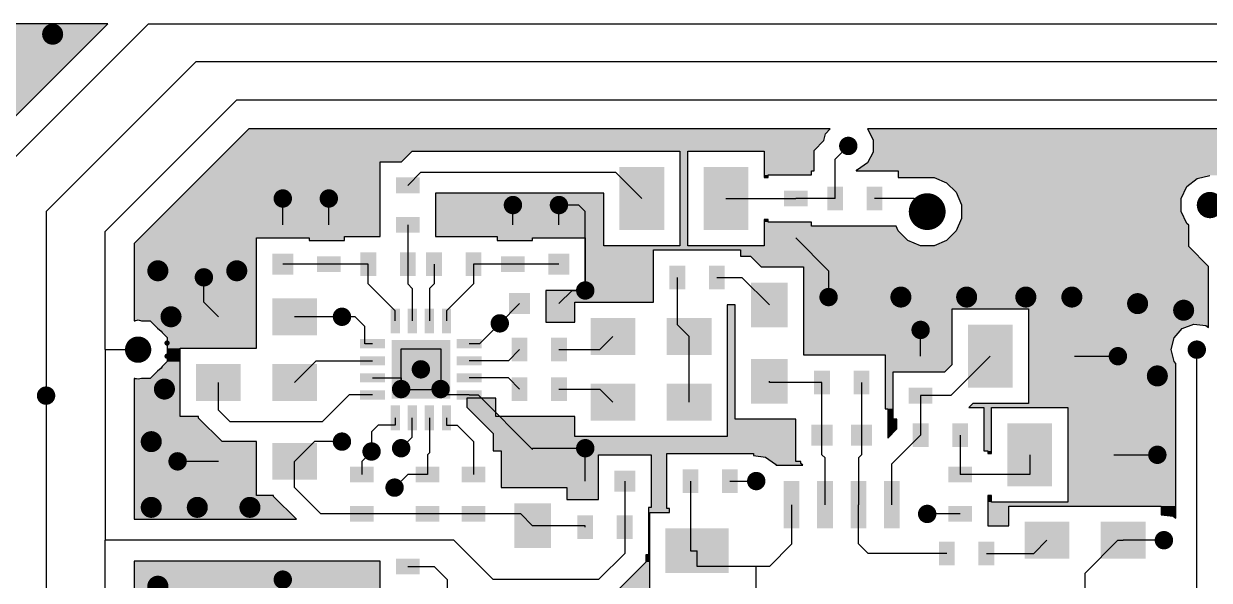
# Model space of a CAD drawing. Extents: x 295 to 953, y 10 to 290.
# Drawn here: x 557.3 to 631.7, y 208.3 to 243.2 of the extents above; entities that cross this region are included whole.
import ezdxf

# ---------------------------------------------------------------- set-up
doc = ezdxf.new("R2010")
doc.units = 0
doc.header["$LTSCALE"] = 5
doc.header["$MEASUREMENT"] = 0
doc.layers.get('0').update_dxf_attribs({"linetype": 'CONTINUOUS', "lineweight": 25})
doc.layers.add('16_COMP_GBR', color=1, linetype='CONTINUOUS')

msp = doc.modelspace()

# ---------------------------------------------------------------- linework, layer by layer
for points, const_width in [([(558.773, 242.575, 1), (559.433, 242.575, 1)], 0.66), ([(608.726, 235.563, 1), (609.304, 235.563, 1)], 0.577), ([(573.251, 232.263, 1), (573.829, 232.263, 1)], 0.577), ([(576.139, 232.263, 1), (576.716, 232.263, 1)], 0.577), ([(587.689, 231.85, 1), (588.266, 231.85, 1)], 0.577), ([(590.576, 231.85, 1), (591.154, 231.85, 1)], 0.577), ([(613.388, 231.438, 1), (614.543, 231.438, 1)], 1.155), ([(631.29, 231.85, 1), (632.115, 231.85, 1)], 0.825), ([(565.373, 227.725, 1), (566.033, 227.725, 1)], 0.66), ([(570.323, 227.725, 1), (570.983, 227.725, 1)], 0.66), ([(568.301, 227.313, 1), (568.879, 227.313, 1)], 0.577), ([(592.226, 226.488, 1), (592.804, 226.488, 1)], 0.577), ([(607.489, 226.075, 1), (608.066, 226.075, 1)], 0.577), ([(611.985, 226.075, 1), (612.645, 226.075, 1)], 0.66), ([(616.11, 226.075, 1), (616.77, 226.075, 1)], 0.66), ([(619.823, 226.075, 1), (620.483, 226.075, 1)], 0.66), ([(622.71, 226.075, 1), (623.37, 226.075, 1)], 0.66), ([(626.835, 225.663, 1), (627.495, 225.663, 1)], 0.66), ([(566.198, 224.838, 1), (566.858, 224.838, 1)], 0.66), ([(576.964, 224.838, 1), (577.541, 224.838, 1)], 0.577), ([(629.723, 225.25, 1), (630.383, 225.25, 1)], 0.66), ([(586.864, 224.425, 1), (587.441, 224.425, 1)], 0.577), ([(613.264, 224.013, 1), (613.841, 224.013, 1)], 0.577), ([(564.053, 222.775, 1), (564.878, 222.775, 1)], 0.825), ([(566.198, 223.189, 1), (566.363, 223.189, 1)], 0.165), ([(630.589, 222.775, 1), (631.166, 222.775, 1)], 0.577), ([(566.198, 222.361, 1), (566.363, 222.361, 1)], 0.165), ([(625.639, 222.363, 1), (626.216, 222.363, 1)], 0.577), ([(581.914, 221.538, 1), (582.491, 221.538, 1)], 0.577), ([(628.073, 221.125, 1), (628.733, 221.125, 1)], 0.66), ([(565.785, 220.3, 1), (566.445, 220.3, 1)], 0.66), ([(558.401, 219.888, 1), (558.979, 219.888, 1)], 0.577), ([(580.676, 220.3, 1), (581.254, 220.3, 1)], 0.577), ([(583.151, 220.3, 1), (583.729, 220.3, 1)], 0.577), ([(564.96, 217, 1), (565.62, 217, 1)], 0.66), ([(576.964, 217, 1), (577.541, 217, 1)], 0.577), ([(578.82, 216.381, 1), (579.398, 216.381, 1)], 0.577), ([(580.676, 216.588, 1), (581.254, 216.588, 1)], 0.577), ([(592.226, 216.588, 1), (592.804, 216.588, 1)], 0.577), ([(628.114, 216.175, 1), (628.691, 216.175, 1)], 0.577), ([(566.651, 215.763, 1), (567.229, 215.763, 1)], 0.577), ([(602.951, 214.525, 1), (603.529, 214.525, 1)], 0.577), ([(580.264, 214.113, 1), (580.841, 214.113, 1)], 0.577), ([(564.96, 212.875, 1), (565.62, 212.875, 1)], 0.66), ([(567.848, 212.875, 1), (568.508, 212.875, 1)], 0.66), ([(571.148, 212.875, 1), (571.808, 212.875, 1)], 0.66), ([(613.676, 212.463, 1), (614.254, 212.463, 1)], 0.577), ([(628.526, 210.813, 1), (629.104, 210.813, 1)], 0.577), ([(565.373, 207.925, 1), (566.033, 207.925, 1)], 0.66), ([(573.251, 208.338, 1), (573.829, 208.338, 1)], 0.577)]:
    msp.add_lwpolyline(points, format="xyb", close=True, dxfattribs=dict(const_width=const_width))
for points in [[(582.12, 233.583), (582.12, 232.593), (580.635, 233.583), (580.635, 232.593)], [(597.465, 234.243), (597.465, 230.283), (594.66, 234.243), (594.66, 230.283)], [(602.745, 234.243), (602.745, 230.283), (599.94, 234.243), (599.94, 230.283)], [(608.685, 233.005), (608.685, 231.52), (607.695, 233.005), (607.695, 231.52)], [(611.16, 233.005), (611.16, 231.52), (610.17, 233.005), (610.17, 231.52)], [(606.458, 232.758), (606.458, 231.768), (604.973, 232.758), (604.973, 231.768)], [(574.2, 231.273), (574.2, 229.953), (572.88, 231.273), (572.88, 229.953)], [(577.17, 231.108), (577.17, 230.118), (575.685, 231.108), (575.685, 230.118)], [(582.12, 231.108), (582.12, 230.118), (580.635, 231.108), (580.635, 230.118)], [(588.72, 231.108), (588.72, 230.118), (587.235, 231.108), (587.235, 230.118)], [(591.525, 231.273), (591.525, 229.953), (590.205, 231.273), (590.205, 229.953)], [(606.458, 230.283), (606.458, 229.293), (604.973, 230.283), (604.973, 229.293)], [(574.2, 228.798), (574.2, 227.478), (572.88, 228.798), (572.88, 227.478)], [(577.17, 228.633), (577.17, 227.643), (575.685, 228.633), (575.685, 227.643)], [(579.398, 228.88), (579.398, 227.395), (578.408, 228.88), (578.408, 227.395)], [(581.873, 228.88), (581.873, 227.395), (580.883, 228.88), (580.883, 227.395)], [(583.523, 228.88), (583.523, 227.395), (582.533, 228.88), (582.533, 227.395)], [(585.998, 228.88), (585.998, 227.395), (585.008, 228.88), (585.008, 227.395)], [(588.72, 228.633), (588.72, 227.643), (587.235, 228.633), (587.235, 227.643)], [(591.525, 228.798), (591.525, 227.478), (590.205, 228.798), (590.205, 227.478)], [(598.785, 228.055), (598.785, 226.57), (597.795, 228.055), (597.795, 226.57)], [(601.26, 228.055), (601.26, 226.57), (600.27, 228.055), (600.27, 226.57)], [(605.22, 226.983), (605.22, 224.178), (602.91, 226.983), (602.91, 224.178)], [(589.05, 226.323), (589.05, 225.003), (587.73, 226.323), (587.73, 225.003)], [(591.525, 226.323), (591.525, 225.003), (590.205, 226.323), (590.205, 225.003)], [(570.9, 225.993), (570.9, 223.683), (568.095, 225.993), (568.095, 223.683)], [(575.685, 225.993), (575.685, 223.683), (572.88, 225.993), (572.88, 223.683)], [(580.883, 225.357), (580.883, 223.79), (580.305, 225.357), (580.305, 223.79)], [(581.955, 225.357), (581.955, 223.79), (581.378, 225.357), (581.378, 223.79)], [(583.028, 225.357), (583.028, 223.79), (582.45, 225.357), (582.45, 223.79)], [(584.1, 225.357), (584.1, 223.79), (583.523, 225.357), (583.523, 223.79)], [(595.65, 224.755), (595.65, 222.445), (592.845, 224.755), (592.845, 222.445)], [(600.435, 224.755), (600.435, 222.445), (597.63, 224.755), (597.63, 222.445)], [(619.328, 224.343), (619.328, 220.383), (616.523, 224.343), (616.523, 220.383)], [(624.608, 224.343), (624.608, 220.383), (621.803, 224.343), (621.803, 220.383)], [(579.95, 223.435), (579.95, 222.858), (578.383, 223.435), (578.383, 222.858)], [(584.042, 223.377), (584.042, 219.698), (580.363, 223.377), (580.363, 219.698)], [(586.022, 223.435), (586.022, 222.858), (584.455, 223.435), (584.455, 222.858)], [(588.885, 223.518), (588.885, 222.033), (587.895, 223.518), (587.895, 222.033)], [(591.36, 223.518), (591.36, 222.033), (590.37, 223.518), (590.37, 222.033)], [(614.295, 222.858), (614.295, 221.868), (612.81, 222.858), (612.81, 221.868)], [(570.9, 221.868), (570.9, 219.558), (568.095, 221.868), (568.095, 219.558)], [(575.685, 221.868), (575.685, 219.558), (572.88, 221.868), (572.88, 219.558)], [(579.95, 222.363), (579.95, 221.785), (578.383, 222.363), (578.383, 221.785)], [(586.022, 222.363), (586.022, 221.785), (584.455, 222.363), (584.455, 221.785)], [(605.22, 222.198), (605.22, 219.393), (602.91, 222.198), (602.91, 219.393)], [(579.95, 221.29), (579.95, 220.713), (578.383, 221.29), (578.383, 220.713)], [(586.022, 221.29), (586.022, 220.713), (584.455, 221.29), (584.455, 220.713)], [(588.885, 221.043), (588.885, 219.558), (587.895, 221.043), (587.895, 219.558)], [(591.36, 221.043), (591.36, 219.558), (590.37, 221.043), (590.37, 219.558)], [(607.86, 221.455), (607.86, 219.97), (606.87, 221.455), (606.87, 219.97)], [(610.335, 221.455), (610.335, 219.97), (609.345, 221.455), (609.345, 219.97)], [(579.95, 220.218), (579.95, 219.64), (578.383, 220.218), (578.383, 219.64)], [(586.022, 220.218), (586.022, 219.64), (584.455, 220.218), (584.455, 219.64)], [(595.65, 220.63), (595.65, 218.32), (592.845, 220.63), (592.845, 218.32)], [(600.435, 220.63), (600.435, 218.32), (597.63, 220.63), (597.63, 218.32)], [(614.295, 220.383), (614.295, 219.393), (612.81, 220.383), (612.81, 219.393)], [(580.883, 219.285), (580.883, 217.718), (580.305, 219.285), (580.305, 217.718)], [(581.955, 219.285), (581.955, 217.718), (581.378, 219.285), (581.378, 217.718)], [(583.028, 219.285), (583.028, 217.718), (582.45, 219.285), (582.45, 217.718)], [(584.1, 219.285), (584.1, 217.718), (583.523, 219.285), (583.523, 217.718)], [(608.025, 218.073), (608.025, 216.753), (606.705, 218.073), (606.705, 216.753)], [(610.5, 218.073), (610.5, 216.753), (609.18, 218.073), (609.18, 216.753)], [(614.048, 218.155), (614.048, 216.67), (613.058, 218.155), (613.058, 216.67)], [(616.523, 218.155), (616.523, 216.67), (615.533, 218.155), (615.533, 216.67)], [(621.803, 218.155), (621.803, 214.195), (618.998, 218.155), (618.998, 214.195)], [(627.083, 218.155), (627.083, 214.195), (624.278, 218.155), (624.278, 214.195)], [(590.37, 217.908), (590.37, 215.103), (588.06, 217.908), (588.06, 215.103)], [(570.9, 216.918), (570.9, 214.608), (568.095, 216.918), (568.095, 214.608)], [(575.685, 216.918), (575.685, 214.608), (572.88, 216.918), (572.88, 214.608)], [(579.233, 215.433), (579.233, 214.443), (577.748, 215.433), (577.748, 214.443)], [(583.358, 215.433), (583.358, 214.443), (581.873, 215.433), (581.873, 214.443)], [(586.245, 215.433), (586.245, 214.443), (584.76, 215.433), (584.76, 214.443)], [(593.175, 215.185), (593.175, 213.865), (591.855, 215.185), (591.855, 213.865)], [(595.65, 215.185), (595.65, 213.865), (594.33, 215.185), (594.33, 213.865)], [(599.61, 215.268), (599.61, 213.783), (598.62, 215.268), (598.62, 213.783)], [(602.085, 215.268), (602.085, 213.783), (601.095, 215.268), (601.095, 213.783)], [(616.77, 215.433), (616.77, 214.443), (615.285, 215.433), (615.285, 214.443)], [(605.954, 214.525), (605.954, 211.555), (604.964, 214.525), (604.964, 211.555)], [(608.05, 214.525), (608.05, 211.555), (607.06, 214.525), (607.06, 211.555)], [(610.145, 214.525), (610.145, 211.555), (609.155, 214.525), (609.155, 211.555)], [(612.241, 214.525), (612.241, 211.555), (611.251, 214.525), (611.251, 211.555)], [(579.233, 212.958), (579.233, 211.968), (577.748, 212.958), (577.748, 211.968)], [(583.358, 212.958), (583.358, 211.968), (581.873, 212.958), (581.873, 211.968)], [(586.245, 212.958), (586.245, 211.968), (584.76, 212.958), (584.76, 211.968)], [(590.37, 213.123), (590.37, 210.318), (588.06, 213.123), (588.06, 210.318)], [(616.77, 212.958), (616.77, 211.968), (615.285, 212.958), (615.285, 211.968)], [(593.01, 212.38), (593.01, 210.895), (592.02, 212.38), (592.02, 210.895)], [(595.485, 212.38), (595.485, 210.895), (594.495, 212.38), (594.495, 210.895)], [(622.875, 211.968), (622.875, 209.658), (620.07, 211.968), (620.07, 209.658)], [(627.66, 211.968), (627.66, 209.658), (624.855, 211.968), (624.855, 209.658)], [(601.508, 211.555), (601.508, 208.75), (597.548, 211.555), (597.548, 208.75)], [(615.698, 210.73), (615.698, 209.245), (614.708, 210.73), (614.708, 209.245)], [(618.173, 210.73), (618.173, 209.245), (617.183, 210.73), (617.183, 209.245)], [(582.12, 209.658), (582.12, 208.668), (580.635, 209.658), (580.635, 208.668)]]:
    msp.add_solid(points)
at = {"layer": '16_COMP_GBR', "color": 7}
for p, q in [((562.558, 243.235), (518.843, 243.235)), ((553.163, 233.84), (562.558, 243.235)), ((565.125, 243.235), (554.978, 233.088)), ((565.125, 243.235), (814.605, 243.235)), ((558.69, 231.438), (568.095, 240.843)), ((642.923, 240.843), (568.095, 240.843)), ((570.653, 238.45), (562.403, 230.2)), ((570.653, 238.45), (641.19, 238.45)), ((571.405, 236.635), (564.218, 229.448)), ((607.87, 236.635), (571.405, 236.635)), ((607.586, 236.313), (607.87, 236.635)), ((610.221, 236.635), (610.224, 236.633)), ((640.438, 236.635), (610.221, 236.635)), ((610.224, 236.633), (610.583, 235.949)), ((606.87, 235.284), (607.482, 235.897)), ((607.482, 235.897), (607.586, 236.313)), ((610.583, 235.949), (610.583, 235.176)), ((580.996, 234.573), (581.656, 235.232)), ((581.656, 235.232), (594.959, 235.232)), ((594.959, 235.232), (594.96, 235.232)), ((594.96, 235.232), (598.455, 235.232)), ((598.455, 235.232), (598.455, 229.293)), ((598.95, 235.232), (603.735, 235.232)), ((598.95, 229.293), (598.95, 235.232)), ((603.735, 235.232), (603.735, 233.583)), ((606.87, 233.995), (606.87, 235.284)), ((609.015, 235.563), (608.19, 234.738)), ((610.583, 235.176), (610.224, 234.492)), ((579.645, 234.573), (580.996, 234.573)), ((579.645, 229.87), (579.645, 234.573)), ((608.19, 232.263), (608.19, 234.738)), ((610.224, 234.492), (609.588, 234.053)), ((581.378, 233.088), (582.203, 233.913)), ((582.203, 233.913), (594.413, 233.913)), ((596.063, 232.263), (594.413, 233.913)), ((603.735, 233.583), (603.983, 233.583)), ((603.983, 233.748), (606.705, 233.748)), ((603.983, 233.583), (603.983, 233.748)), ((606.705, 233.995), (606.87, 233.995)), ((606.705, 233.748), (606.705, 233.995)), ((609.588, 234.053), (609.51, 234.043)), ((609.51, 234.043), (609.51, 233.995)), ((609.51, 233.995), (612.15, 233.995)), ((612.15, 233.995), (612.15, 233.583)), ((612.15, 233.583), (614.392, 233.583)), ((614.392, 233.583), (615.181, 233.256)), ((630.894, 233.528), (631.703, 233.711)), ((615.181, 233.256), (615.783, 232.654)), ((629.888, 232.264), (630.247, 233.012)), ((630.247, 233.012), (630.894, 233.528)), ((573.54, 230.613), (573.54, 232.263)), ((576.428, 230.613), (576.428, 232.263)), ((583.11, 232.593), (583.11, 229.87)), ((593.67, 232.593), (583.11, 232.593)), ((593.67, 229.293), (593.67, 232.593)), ((601.343, 232.263), (605.715, 232.263)), ((608.19, 232.263), (605.715, 232.263)), ((613.14, 232.263), (610.665, 232.263)), ((613.965, 231.438), (613.14, 232.263)), ((615.783, 232.654), (616.11, 231.865)), ((629.888, 231.436), (629.888, 232.264)), ((558.69, 231.438), (558.69, 219.888)), ((587.978, 230.613), (587.978, 231.85)), ((592.103, 231.85), (590.865, 231.85)), ((590.865, 230.613), (590.865, 231.85)), ((592.103, 231.85), (592.515, 231.438)), ((592.515, 226.488), (592.515, 231.438)), ((616.11, 231.865), (616.11, 231.01)), ((630.247, 230.688), (629.888, 231.436)), ((581.378, 230.613), (581.378, 228.138)), ((603.735, 230.943), (603.735, 229.293)), ((603.983, 230.943), (603.735, 230.943)), ((603.983, 230.778), (603.983, 230.943)), ((606.705, 230.778), (603.983, 230.778)), ((606.705, 230.53), (606.705, 230.778)), ((616.11, 231.01), (615.783, 230.223)), ((630.383, 230.581), (630.247, 230.688)), ((630.383, 229.241), (630.383, 230.581)), ((562.403, 222.775), (562.403, 230.2)), ((577.418, 229.87), (579.645, 229.87)), ((577.418, 229.623), (577.418, 229.87)), ((583.11, 229.87), (586.988, 229.87)), ((586.988, 229.87), (586.988, 229.623)), ((612.02, 230.53), (606.705, 230.53)), ((612.147, 230.223), (612.02, 230.53)), ((612.751, 229.619), (612.147, 230.223)), ((615.783, 230.223), (615.181, 229.619)), ((564.218, 229.448), (564.218, 224.59)), ((571.89, 229.788), (575.19, 229.788)), ((571.89, 222.858), (571.89, 229.788)), ((575.19, 229.788), (575.19, 229.623)), ((575.19, 229.623), (577.418, 229.623)), ((586.988, 229.623), (589.215, 229.623)), ((589.215, 229.788), (592.515, 229.788)), ((589.215, 229.623), (589.215, 229.788)), ((592.515, 229.788), (592.515, 226.488)), ((598.455, 229.293), (593.67, 229.293)), ((603.735, 229.293), (598.95, 229.293)), ((605.715, 229.788), (607.778, 227.725)), ((613.538, 229.293), (612.751, 229.619)), ((614.392, 229.293), (613.538, 229.293)), ((615.181, 229.619), (614.392, 229.293)), ((631.62, 228.004), (630.383, 229.241)), ((596.805, 229.045), (602.25, 229.045)), ((596.805, 225.745), (596.805, 229.045)), ((602.25, 229.045), (602.25, 228.633)), ((602.25, 228.633), (602.879, 228.633)), ((602.879, 228.633), (603.54, 227.973)), ((576.428, 228.138), (573.54, 228.138)), ((578.903, 228.138), (576.428, 228.138)), ((578.903, 226.9), (578.903, 228.138)), ((581.378, 228.138), (581.378, 226.9)), ((583.028, 228.138), (583.028, 226.9)), ((585.503, 228.138), (585.503, 226.9)), ((587.978, 228.138), (585.503, 228.138)), ((590.865, 228.138), (587.978, 228.138)), ((603.54, 227.973), (606.21, 227.973)), ((606.21, 227.973), (606.21, 222.445)), ((607.778, 227.725), (607.778, 226.075)), ((631.62, 224.168), (631.62, 228.004)), ((568.59, 225.745), (568.59, 227.313)), ((578.903, 226.9), (580.594, 225.209)), ((581.666, 226.611), (581.378, 226.9)), ((582.739, 226.611), (583.028, 226.9)), ((583.811, 225.209), (585.503, 226.9)), ((598.29, 227.313), (598.29, 224.343)), ((600.765, 227.313), (602.333, 227.313)), ((604.065, 225.58), (602.333, 227.313)), ((581.666, 226.611), (581.666, 224.574)), ((582.739, 226.611), (582.739, 224.574)), ((590.04, 226.488), (590.04, 224.508)), ((592.515, 226.488), (590.04, 226.488)), ((590.865, 225.663), (591.69, 226.488)), ((591.69, 226.488), (592.515, 226.488)), ((569.498, 224.838), (568.59, 225.745)), ((588.39, 225.663), (587.153, 224.425)), ((591.855, 225.745), (596.805, 225.745)), ((591.855, 224.508), (591.855, 225.745)), ((601.425, 225.58), (601.425, 217.33)), ((601.92, 225.58), (601.425, 225.58)), ((601.92, 218.403), (601.92, 225.58)), ((564.26, 224.59), (564.465, 224.636)), ((564.465, 224.636), (564.67, 224.59)), ((577.253, 224.838), (574.283, 224.838)), ((578.078, 224.838), (577.253, 224.838)), ((578.078, 224.838), (578.696, 224.219)), ((580.594, 224.574), (580.594, 225.209)), ((583.811, 225.209), (583.811, 224.574)), ((615.533, 225.333), (620.318, 225.333)), ((615.533, 221.838), (615.533, 225.333)), ((620.318, 225.333), (620.318, 219.393)), ((564.218, 224.59), (564.26, 224.59)), ((564.67, 224.59), (565.217, 224.59)), ((565.217, 224.59), (565.676, 224.131)), ((565.676, 224.131), (565.92, 223.937)), ((565.92, 223.937), (565.967, 223.841)), ((578.696, 223.146), (578.696, 224.219)), ((587.153, 224.425), (585.874, 223.146)), ((590.04, 224.508), (591.855, 224.508)), ((599.033, 223.6), (598.29, 224.343)), ((613.553, 222.363), (613.553, 224.013)), ((629.449, 223.526), (629.96, 224.103)), ((629.96, 224.103), (630.683, 224.379)), ((630.683, 224.379), (631.45, 224.285)), ((631.45, 224.285), (631.62, 224.168)), ((565.967, 223.841), (566.28, 223.527)), ((566.28, 223.527), (566.28, 223.189)), ((566.28, 223.189), (566.28, 222.361)), ((579.167, 223.146), (578.696, 223.146)), ((585.874, 223.146), (585.239, 223.146)), ((594.248, 223.6), (593.423, 222.775)), ((599.033, 219.475), (599.033, 223.6)), ((629.262, 222.775), (629.449, 223.526)), ((562.403, 222.775), (564.465, 222.775)), ((562.403, 222.775), (562.403, 210.813)), ((567.105, 222.858), (571.89, 222.858)), ((567.105, 218.568), (567.105, 222.858)), ((580.94, 222.8), (580.94, 220.275)), ((583.465, 222.8), (580.94, 222.8)), ((583.465, 220.275), (583.465, 222.8)), ((588.39, 222.775), (587.689, 222.074)), ((590.865, 222.775), (593.423, 222.775)), ((606.21, 222.445), (611.325, 222.445)), ((611.325, 222.445), (611.325, 219.063)), ((629.449, 222.024), (629.262, 222.775)), ((630.878, 204.625), (630.878, 222.775)), ((565.967, 221.711), (565.92, 221.613)), ((566.28, 222.023), (565.967, 221.711)), ((566.28, 222.361), (566.28, 222.023)), ((574.283, 220.713), (575.644, 222.074)), ((575.644, 222.074), (579.167, 222.074)), ((587.689, 222.074), (585.239, 222.074)), ((615.069, 221.373), (615.533, 221.838)), ((617.925, 222.363), (615.45, 219.888)), ((623.205, 222.363), (625.928, 222.363)), ((629.558, 221.9), (629.449, 222.024)), ((629.558, 212.205), (629.558, 221.9)), ((564.218, 220.96), (564.218, 212.133)), ((564.26, 220.96), (564.218, 220.96)), ((564.465, 220.914), (564.26, 220.96)), ((564.67, 220.96), (564.465, 220.914)), ((565.217, 220.96), (564.67, 220.96)), ((565.676, 221.419), (565.217, 220.96)), ((565.92, 221.613), (565.676, 221.419)), ((579.167, 221.001), (580.965, 221.001)), ((580.965, 221.001), (580.965, 220.3)), ((587.689, 221.001), (585.239, 221.001)), ((588.39, 220.3), (587.689, 221.001)), ((611.82, 221.373), (615.069, 221.373)), ((611.82, 218.403), (611.82, 221.373)), ((569.498, 218.98), (569.498, 220.713)), ((580.94, 220.275), (583.465, 220.275)), ((583.44, 219.929), (583.44, 220.3)), ((590.865, 220.3), (593.423, 220.3)), ((594.248, 219.475), (593.423, 220.3)), ((604.065, 220.713), (604.065, 220.795)), ((607.365, 220.713), (604.065, 220.713)), ((607.365, 217.413), (607.365, 220.713)), ((609.84, 220.713), (609.84, 217.413)), ((558.69, 219.888), (558.69, 104.8)), ((576.015, 218.238), (577.706, 219.929)), ((579.167, 219.929), (577.706, 219.929)), ((585.239, 219.929), (583.44, 219.929)), ((585.09, 219.723), (585.09, 219.163)), ((586.905, 219.723), (585.09, 219.723)), ((585.239, 219.929), (585.791, 219.929)), ((589.215, 216.505), (585.791, 219.929)), ((586.905, 218.568), (586.905, 219.723)), ((615.45, 219.888), (613.553, 219.888)), ((613.553, 219.888), (613.553, 217.413)), ((569.498, 218.98), (570.24, 218.238)), ((585.09, 219.163), (586.74, 217.513)), ((611.325, 219.063), (611.49, 219.063)), ((611.49, 219.063), (611.49, 217.218)), ((616.823, 219.393), (616.575, 219.145)), ((616.575, 219.145), (617.513, 219.145)), ((620.318, 219.393), (616.823, 219.393)), ((617.513, 219.145), (617.513, 216.423)), ((618.008, 219.145), (622.793, 219.145)), ((618.008, 216.258), (618.008, 219.145)), ((622.793, 219.145), (622.793, 213.205)), ((568.26, 218.568), (567.105, 218.568)), ((568.26, 218.467), (568.26, 218.568)), ((569.727, 217), (568.26, 218.467)), ((576.015, 218.238), (570.24, 218.238)), ((579.109, 217.619), (579.521, 218.031)), ((580.594, 218.031), (579.521, 218.031)), ((580.594, 218.502), (580.594, 218.031)), ((581.666, 217.289), (581.666, 218.502)), ((582.739, 218.502), (582.739, 216.299)), ((583.811, 218.502), (583.811, 218.031)), ((583.811, 218.031), (584.471, 218.031)), ((585.503, 217), (584.471, 218.031)), ((591.855, 218.568), (586.905, 218.568)), ((591.855, 217.33), (591.855, 218.568)), ((605.715, 218.403), (601.92, 218.403)), ((605.715, 215.763), (605.715, 218.403)), ((612.068, 218.403), (611.82, 218.403)), ((612.068, 217.795), (612.068, 218.403)), ((579.109, 217.619), (579.109, 216.381)), ((580.965, 216.588), (581.666, 217.289)), ((586.74, 217.513), (586.74, 216.423)), ((601.425, 217.33), (591.855, 217.33)), ((607.365, 216.175), (607.365, 217.413)), ((609.84, 217.413), (609.84, 216.175)), ((611.49, 217.218), (612.068, 217.795)), ((613.553, 217.413), (611.746, 215.606)), ((616.028, 217.413), (616.028, 214.938)), ((571.89, 217), (569.727, 217)), ((571.89, 213.618), (571.89, 217)), ((574.283, 215.763), (575.52, 217)), ((577.253, 217), (575.52, 217)), ((585.503, 217), (585.503, 214.938)), ((589.215, 216.588), (592.515, 216.588)), ((589.215, 216.505), (589.215, 216.588)), ((592.515, 214.525), (592.515, 216.588)), ((569.498, 215.763), (566.94, 215.763)), ((574.283, 214.113), (574.283, 215.763)), ((579.109, 216.381), (578.49, 215.763)), ((578.49, 215.763), (578.49, 214.938)), ((582.615, 216.175), (582.739, 216.299)), ((582.615, 216.175), (582.615, 214.938)), ((586.74, 216.423), (587.235, 216.423)), ((587.235, 216.423), (587.235, 214.113)), ((593.34, 216.175), (596.64, 216.175)), ((593.34, 213.37), (593.34, 216.175)), ((596.64, 216.175), (596.64, 212.875)), ((597.63, 216.258), (603.075, 216.258)), ((597.63, 212.793), (597.63, 216.258)), ((603.075, 216.258), (603.075, 216.124)), ((603.075, 216.124), (603.813, 216.035)), ((603.813, 216.035), (604.449, 215.596)), ((606.045, 215.763), (605.715, 215.763)), ((606.045, 215.629), (606.045, 215.763)), ((607.365, 216.175), (607.555, 215.985)), ((607.555, 213.04), (607.555, 215.985)), ((609.65, 215.985), (609.84, 216.175)), ((609.65, 215.985), (609.65, 213.04)), ((617.513, 216.423), (617.76, 216.423)), ((617.76, 216.423), (617.76, 216.258)), ((617.76, 216.258), (618.008, 216.258)), ((620.4, 216.175), (620.4, 214.938)), ((625.68, 216.175), (628.403, 216.175)), ((604.449, 215.596), (604.491, 215.515)), ((604.491, 215.515), (606.159, 215.515)), ((606.159, 215.515), (606.045, 215.629)), ((611.746, 213.04), (611.746, 215.606)), ((580.553, 214.113), (581.378, 214.938)), ((582.615, 214.938), (581.378, 214.938)), ((594.99, 214.525), (594.99, 211.638)), ((599.115, 214.525), (599.115, 210.153)), ((601.59, 214.525), (603.24, 214.525)), ((620.4, 214.938), (616.028, 214.938)), ((572.963, 213.618), (571.89, 213.618)), ((572.963, 213.566), (572.963, 213.618)), ((574.395, 212.133), (572.963, 213.566)), ((574.283, 214.113), (575.933, 212.463)), ((587.235, 214.113), (591.36, 214.113)), ((591.36, 214.113), (591.36, 213.37)), ((617.76, 213.618), (617.76, 211.72)), ((618.008, 213.618), (617.76, 213.618)), ((618.008, 213.205), (618.008, 213.618)), ((591.36, 213.37), (593.34, 213.37)), ((596.475, 212.875), (596.475, 209.905)), ((596.64, 212.875), (596.475, 212.875)), ((597.795, 212.793), (597.63, 212.793)), ((597.795, 212.545), (597.795, 212.793)), ((605.459, 213.04), (605.459, 210.557)), ((609.65, 210.59), (609.65, 213.04)), ((622.793, 213.205), (618.008, 213.205)), ((619.08, 212.958), (628.65, 212.958)), ((619.08, 211.72), (619.08, 212.958)), ((628.65, 212.958), (628.65, 212.411)), ((564.218, 212.133), (574.395, 212.133)), ((578.49, 212.463), (575.933, 212.463)), ((582.615, 212.463), (578.49, 212.463)), ((585.503, 212.463), (582.615, 212.463)), ((588.473, 212.463), (585.503, 212.463)), ((589.215, 211.72), (588.473, 212.463)), ((596.558, 212.545), (597.795, 212.545)), ((596.558, 207.76), (596.558, 212.545)), ((616.028, 212.463), (613.965, 212.463)), ((628.65, 212.411), (629.388, 212.322)), ((629.388, 212.322), (629.558, 212.205)), ((592.515, 211.72), (589.215, 211.72)), ((592.515, 211.638), (592.515, 211.72)), ((594.99, 211.638), (594.99, 209.988)), ((617.76, 211.72), (619.08, 211.72)), ((562.403, 188.125), (562.403, 210.813)), ((584.265, 210.813), (562.403, 210.813)), ((584.265, 210.813), (586.74, 208.338)), ((604.065, 209.163), (605.459, 210.557)), ((609.65, 210.59), (610.253, 209.988)), ((621.473, 210.813), (620.648, 209.988)), ((625.928, 210.813), (623.865, 208.75)), ((625.928, 210.813), (626.258, 210.813)), ((628.815, 210.813), (626.258, 210.813)), ((593.34, 208.338), (594.99, 209.988)), ((596.31, 209.905), (596.31, 209.441)), ((596.475, 209.905), (596.31, 209.905)), ((599.115, 210.153), (599.528, 210.153)), ((599.528, 209.163), (599.528, 210.153)), ((615.203, 209.988), (610.253, 209.988)), ((617.678, 209.988), (620.648, 209.988)), ((564.218, 209.493), (564.218, 189.94)), ((579.645, 209.493), (564.218, 209.493)), ((579.645, 205.945), (579.645, 209.493)), ((581.378, 209.163), (583.028, 209.163)), ((583.853, 208.338), (583.028, 209.163)), ((596.31, 209.441), (593.886, 207.018)), ((603.24, 209.163), (599.528, 209.163)), ((604.065, 209.163), (603.24, 209.163)), ((603.24, 202.563), (603.24, 209.163)), ((573.54, 206.688), (573.54, 208.338)), ((583.853, 208.338), (583.853, 206.688)), ((593.34, 208.338), (586.74, 208.338)), ((623.865, 204.625), (623.865, 208.75))]:
    msp.add_line(p, q, dxfattribs=at)
for points in [[(518.843, 233.84), (518.843, 243.235), (553.163, 233.84), (562.558, 243.235)], [(518.843, 243.235), (518.843, 243.235), (562.558, 243.235), (524.073, 243.235)], [(571.083, 236.313), (571.405, 236.635), (607.586, 236.313), (607.87, 236.635)], [(571.405, 236.635), (571.405, 236.635), (607.87, 236.635), (571.405, 236.635)], [(610.224, 236.633), (610.221, 236.635), (640.439, 236.633), (640.438, 236.635)], [(610.221, 236.635), (610.221, 236.635), (640.438, 236.635), (610.221, 236.635)], [(610.583, 235.949), (610.224, 236.633), (641.124, 235.949), (640.439, 236.633)], [(570.054, 235.284), (570.667, 235.897), (606.87, 235.284), (607.482, 235.897)], [(570.667, 235.897), (571.083, 236.313), (607.482, 235.897), (607.586, 236.313)], [(610.583, 235.176), (610.583, 235.949), (641.896, 235.176), (641.124, 235.949)], [(569.342, 234.573), (570.002, 235.232), (580.996, 234.573), (581.656, 235.232)], [(570.002, 235.232), (570.054, 235.284), (606.87, 235.232), (606.87, 235.284)], [(570.002, 235.232), (570.002, 235.232), (581.656, 235.232), (598.455, 235.232)], [(598.455, 235.232), (598.455, 235.232), (598.95, 235.232), (603.735, 235.232)], [(598.455, 229.293), (598.455, 235.232), (598.95, 229.293), (598.95, 235.232)], [(603.735, 233.995), (603.735, 235.232), (606.87, 233.995), (606.87, 235.232)], [(610.401, 234.828), (610.545, 235.104), (640.273, 234.828), (640.995, 235.104)], [(610.545, 235.104), (610.583, 235.176), (641.969, 235.104), (641.896, 235.176)], [(564.64, 229.87), (569.342, 234.572), (579.645, 229.87), (579.645, 234.572)], [(569.342, 234.572), (569.342, 234.573), (579.645, 234.572), (580.996, 234.573)], [(609.875, 234.251), (610.224, 234.492), (639.761, 234.251), (639.975, 234.492)], [(610.224, 234.492), (610.401, 234.828), (639.975, 234.492), (640.273, 234.828)], [(603.735, 233.748), (603.735, 233.995), (606.705, 233.748), (606.705, 233.995)], [(603.735, 233.995), (603.735, 233.995), (606.705, 233.995), (606.87, 233.995)], [(603.735, 233.747), (603.735, 233.748), (603.983, 233.747), (606.705, 233.748)], [(603.735, 233.583), (603.735, 233.747), (603.983, 233.583), (603.983, 233.747)], [(609.51, 234.043), (609.588, 234.053), (639.71, 234.043), (639.712, 234.053)], [(609.51, 233.995), (609.51, 234.043), (639.698, 233.995), (639.71, 234.043)], [(609.588, 234.053), (609.875, 234.251), (639.712, 234.053), (639.761, 234.251)], [(612.15, 233.711), (612.15, 233.995), (639.627, 233.711), (639.698, 233.995)], [(612.15, 233.583), (612.15, 233.711), (631.135, 233.583), (631.703, 233.711)], [(614.392, 233.583), (612.15, 233.583), (631.134, 233.583), (631.135, 233.583)], [(614.524, 233.528), (614.392, 233.583), (630.894, 233.528), (631.134, 233.583)], [(615.181, 233.256), (614.524, 233.528), (630.553, 233.256), (630.894, 233.528)], [(615.425, 233.012), (615.181, 233.256), (630.247, 233.012), (630.553, 233.256)], [(615.783, 232.654), (615.425, 233.012), (630.075, 232.654), (630.247, 233.012)], [(583.11, 232.592), (583.11, 232.593), (593.67, 232.592), (583.11, 232.593)], [(583.11, 229.87), (583.11, 232.592), (593.67, 229.87), (593.67, 232.592)], [(615.945, 232.264), (615.783, 232.654), (629.888, 232.264), (630.075, 232.654)], [(616.11, 231.865), (615.945, 232.264), (629.888, 231.865), (629.888, 232.264)], [(616.11, 231.436), (616.11, 231.865), (629.888, 231.436), (629.888, 231.865)], [(616.11, 231.01), (616.11, 231.436), (630.092, 231.01), (629.888, 231.436)], [(603.735, 230.942), (603.735, 230.943), (603.983, 230.942), (603.735, 230.943)], [(603.735, 230.778), (603.735, 230.942), (603.983, 230.778), (603.983, 230.942)], [(603.735, 230.777), (603.735, 230.778), (606.705, 230.777), (603.983, 230.778)], [(603.735, 230.53), (603.735, 230.777), (606.705, 230.53), (606.705, 230.777)], [(615.783, 230.223), (615.932, 230.581), (630.383, 230.223), (630.383, 230.581)], [(615.932, 230.581), (615.976, 230.688), (630.383, 230.581), (630.247, 230.688)], [(615.976, 230.688), (616.11, 231.01), (630.247, 230.688), (630.092, 231.01)], [(564.557, 229.788), (564.64, 229.87), (577.418, 229.788), (577.418, 229.87)], [(564.64, 229.87), (564.64, 229.87), (577.418, 229.87), (579.645, 229.87)], [(586.988, 229.788), (586.988, 229.87), (593.67, 229.788), (593.67, 229.87)], [(603.735, 230.223), (603.735, 230.53), (612.147, 230.223), (612.02, 230.53)], [(603.735, 230.53), (603.735, 230.53), (612.02, 230.53), (606.705, 230.53)], [(603.735, 229.619), (603.735, 230.223), (612.751, 229.619), (612.147, 230.223)], [(615.181, 229.619), (615.783, 230.223), (630.383, 229.619), (630.383, 230.223)], [(564.218, 229.448), (564.557, 229.787), (571.89, 229.448), (571.89, 229.787)], [(564.218, 224.636), (564.218, 229.448), (571.89, 224.636), (571.89, 229.448)], [(564.557, 229.787), (564.557, 229.788), (571.89, 229.787), (575.19, 229.788)], [(575.19, 229.623), (575.19, 229.788), (577.418, 229.623), (577.418, 229.788)], [(586.988, 229.787), (586.988, 229.788), (589.215, 229.787), (592.515, 229.788)], [(586.988, 229.623), (586.988, 229.787), (589.215, 229.623), (589.215, 229.787)], [(592.515, 229.293), (592.515, 229.788), (593.67, 229.293), (593.67, 229.788)], [(592.515, 229.241), (592.515, 229.293), (630.383, 229.241), (630.383, 229.293)], [(592.515, 229.045), (592.515, 229.241), (630.579, 229.045), (630.383, 229.241)], [(603.735, 229.293), (603.735, 229.619), (613.538, 229.293), (612.751, 229.619)], [(614.392, 229.293), (615.181, 229.619), (630.383, 229.293), (630.383, 229.619)], [(592.515, 226.488), (592.515, 229.045), (596.805, 226.488), (596.805, 229.045)], [(592.515, 229.045), (592.515, 229.045), (596.805, 229.045), (602.25, 229.045)], [(602.25, 228.633), (602.25, 229.045), (630.991, 228.633), (630.579, 229.045)], [(603.509, 228.004), (602.879, 228.633), (631.62, 228.004), (630.991, 228.633)], [(603.54, 227.973), (603.509, 228.004), (631.62, 227.973), (631.62, 228.004)], [(606.21, 225.333), (606.21, 227.973), (631.62, 225.333), (631.62, 227.973)], [(590.04, 225.745), (590.04, 226.488), (596.805, 225.745), (596.805, 226.488)], [(590.04, 224.508), (590.04, 225.745), (591.855, 224.508), (591.855, 225.745)], [(590.04, 225.745), (590.04, 225.745), (591.855, 225.745), (596.805, 225.745)], [(601.425, 218.403), (601.425, 225.58), (601.92, 218.403), (601.92, 225.58)], [(601.425, 225.58), (601.425, 225.58), (601.92, 225.58), (601.425, 225.58)], [(564.218, 224.59), (564.218, 224.636), (564.261, 224.59), (564.465, 224.636)], [(564.67, 224.59), (564.465, 224.636), (571.89, 224.59), (571.89, 224.636)], [(606.21, 225.332), (606.21, 225.333), (615.533, 225.332), (620.318, 225.333)], [(606.21, 222.445), (606.21, 225.332), (615.533, 222.445), (615.533, 225.332)], [(620.318, 224.379), (620.318, 225.333), (631.62, 224.379), (631.62, 225.333)], [(564.26, 224.59), (564.218, 224.59), (564.26, 224.59), (564.261, 224.59)], [(565.676, 224.131), (565.217, 224.59), (571.89, 224.131), (571.89, 224.59)], [(565.92, 223.937), (565.676, 224.131), (571.89, 223.937), (571.89, 224.131)], [(565.967, 223.841), (565.92, 223.937), (571.89, 223.841), (571.89, 223.937)], [(620.318, 224.103), (620.318, 224.379), (629.96, 224.103), (630.683, 224.379)], [(620.318, 223.526), (620.318, 224.103), (629.449, 223.526), (629.96, 224.103)], [(631.45, 224.285), (630.683, 224.379), (631.62, 224.285), (631.62, 224.379)], [(631.62, 224.168), (631.45, 224.285), (631.62, 224.168), (631.62, 224.285)], [(566.28, 223.527), (565.967, 223.841), (571.89, 223.527), (571.89, 223.841)], [(566.28, 222.858), (566.28, 223.527), (571.89, 222.858), (571.89, 223.527)], [(620.318, 222.775), (620.318, 223.526), (629.262, 222.775), (629.449, 223.526)], [(566.28, 222.857), (566.28, 222.858), (567.105, 222.857), (571.89, 222.858)], [(566.28, 222.023), (566.28, 222.857), (567.105, 222.023), (567.105, 222.857)], [(580.94, 220.275), (580.94, 222.8), (583.465, 220.275), (583.465, 222.8)], [(580.94, 222.8), (580.94, 222.8), (583.465, 222.8), (580.94, 222.8)], [(611.325, 221.838), (611.325, 222.445), (615.533, 221.838), (615.533, 222.445)], [(620.318, 222.024), (620.318, 222.775), (629.449, 222.024), (629.262, 222.775)], [(565.92, 221.613), (565.967, 221.711), (567.105, 221.613), (567.105, 221.711)], [(565.967, 221.711), (566.28, 222.023), (567.105, 221.711), (567.105, 222.023)], [(611.325, 221.373), (611.325, 221.838), (615.069, 221.373), (615.533, 221.838)], [(620.318, 221.9), (620.318, 222.024), (629.558, 221.9), (629.449, 222.024)], [(620.318, 219.393), (620.318, 221.9), (629.558, 219.393), (629.558, 221.9)], [(564.218, 220.914), (564.218, 220.96), (564.465, 220.914), (564.26, 220.96)], [(564.218, 218.568), (564.218, 220.914), (567.105, 218.568), (567.105, 220.914)], [(564.465, 220.914), (564.67, 220.96), (567.105, 220.914), (567.105, 220.96)], [(565.217, 220.96), (565.676, 221.419), (567.105, 220.96), (567.105, 221.419)], [(565.676, 221.419), (565.92, 221.613), (567.105, 221.419), (567.105, 221.613)], [(611.325, 221.372), (611.325, 221.373), (611.82, 221.372), (615.069, 221.373)], [(611.325, 219.063), (611.325, 221.372), (611.82, 219.063), (611.82, 221.372)], [(585.09, 219.722), (585.09, 219.723), (586.905, 219.722), (585.09, 219.723)], [(585.09, 219.163), (585.09, 219.722), (586.905, 219.163), (586.905, 219.722)], [(585.686, 218.568), (585.09, 219.163), (586.905, 218.568), (586.905, 219.163)], [(611.49, 218.403), (611.49, 219.063), (611.82, 218.403), (611.82, 219.063)], [(616.575, 219.145), (616.823, 219.393), (629.558, 219.145), (629.558, 219.393)], [(617.513, 216.423), (617.513, 219.145), (618.008, 216.423), (618.008, 219.145)], [(617.513, 219.145), (617.513, 219.145), (618.008, 219.145), (622.793, 219.145)], [(622.793, 213.205), (622.793, 219.145), (629.557, 213.205), (629.558, 219.145)], [(564.218, 218.567), (564.218, 218.568), (568.26, 218.567), (567.105, 218.568)], [(564.218, 218.467), (564.218, 218.567), (568.26, 218.467), (568.26, 218.567)], [(564.218, 217), (564.218, 218.467), (569.727, 217), (568.26, 218.467)], [(585.686, 218.567), (585.686, 218.568), (591.855, 218.567), (586.905, 218.568)], [(586.74, 217.513), (585.686, 218.567), (591.855, 217.513), (591.855, 218.567)], [(601.425, 218.402), (601.425, 218.403), (605.715, 218.402), (601.92, 218.403)], [(601.425, 217.33), (601.425, 218.402), (605.715, 217.33), (605.715, 218.402)], [(611.49, 218.402), (611.49, 218.403), (612.068, 218.402), (611.82, 218.403)], [(611.49, 217.795), (611.49, 218.402), (612.068, 217.795), (612.068, 218.402)], [(586.74, 217.33), (586.74, 217.513), (591.855, 217.33), (591.855, 217.513)], [(586.74, 216.423), (586.74, 217.33), (605.715, 216.423), (605.715, 217.33)], [(611.49, 217.218), (611.49, 217.795), (611.49, 217.218), (612.068, 217.795)], [(564.218, 213.618), (564.218, 217), (571.89, 213.618), (571.89, 217)], [(564.218, 217), (564.218, 217), (571.89, 217), (569.727, 217)], [(587.235, 216.258), (587.235, 216.423), (605.715, 216.258), (605.715, 216.423)], [(587.235, 216.257), (587.235, 216.258), (597.63, 216.257), (603.075, 216.258)], [(587.235, 216.175), (587.235, 216.257), (597.63, 216.175), (597.63, 216.257)], [(587.235, 214.113), (587.235, 216.175), (593.34, 214.113), (593.34, 216.175)], [(587.235, 216.175), (587.235, 216.175), (593.34, 216.175), (596.64, 216.175)], [(596.64, 212.875), (596.64, 216.175), (597.63, 212.875), (597.63, 216.175)], [(603.075, 216.124), (603.075, 216.258), (605.715, 216.124), (605.715, 216.258)], [(603.813, 216.035), (603.075, 216.124), (605.715, 216.035), (605.715, 216.124)], [(604.208, 215.763), (603.813, 216.035), (605.715, 215.763), (605.715, 216.035)], [(604.208, 215.762), (604.208, 215.763), (606.045, 215.762), (605.715, 215.763)], [(604.402, 215.629), (604.208, 215.762), (606.045, 215.629), (606.045, 215.762)], [(617.76, 216.258), (617.76, 216.423), (618.008, 216.258), (618.008, 216.423)], [(604.449, 215.596), (604.402, 215.629), (606.078, 215.596), (606.045, 215.629)], [(604.491, 215.515), (604.449, 215.596), (606.159, 215.515), (606.078, 215.596)], [(564.218, 213.617), (564.218, 213.618), (572.963, 213.617), (571.89, 213.618)], [(564.218, 213.566), (564.218, 213.617), (572.963, 213.566), (572.963, 213.617)], [(564.218, 212.133), (564.218, 213.566), (574.395, 212.133), (572.963, 213.566)], [(591.36, 213.37), (591.36, 214.113), (593.34, 213.37), (593.34, 214.113)], [(617.76, 213.617), (617.76, 213.618), (618.008, 213.617), (617.76, 213.618)], [(617.76, 213.205), (617.76, 213.617), (618.008, 213.205), (618.008, 213.617)], [(596.475, 212.793), (596.475, 212.875), (597.63, 212.793), (597.63, 212.875)], [(596.475, 212.792), (596.475, 212.793), (597.795, 212.792), (597.63, 212.793)], [(596.475, 212.545), (596.475, 212.792), (597.795, 212.545), (597.795, 212.792)], [(617.76, 212.958), (617.76, 213.205), (629.557, 212.958), (629.557, 213.205)], [(617.76, 212.957), (617.76, 212.958), (619.08, 212.957), (628.65, 212.958)], [(617.76, 211.72), (617.76, 212.957), (619.08, 211.72), (619.08, 212.957)], [(628.65, 212.411), (628.65, 212.958), (629.557, 212.411), (629.557, 212.958)], [(596.475, 209.905), (596.475, 212.545), (596.558, 209.905), (596.558, 212.545)], [(596.475, 212.545), (596.475, 212.545), (596.558, 212.545), (597.795, 212.545)], [(629.388, 212.322), (628.65, 212.411), (629.557, 212.322), (629.557, 212.411)], [(629.557, 212.205), (629.388, 212.322), (629.557, 212.205), (629.557, 212.322)], [(596.31, 209.441), (596.31, 209.905), (596.558, 209.441), (596.558, 209.905)], [(564.218, 209.492), (564.218, 209.493), (579.645, 209.492), (564.218, 209.493)], [(564.218, 205.945), (564.218, 209.492), (579.645, 205.945), (579.645, 209.492)], [(594.629, 207.76), (596.31, 209.441), (596.558, 207.76), (596.558, 209.441)]]:
    msp.add_solid(points, dxfattribs=at)

doc.saveas('drawing.dxf')
